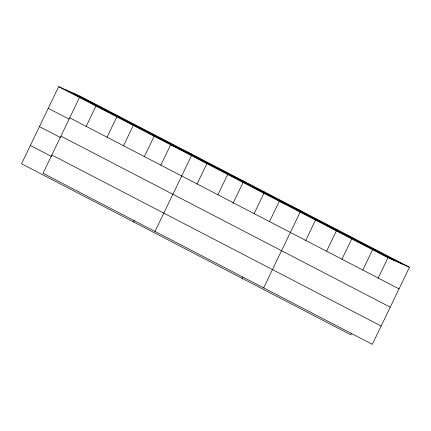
<?xml version="1.0" encoding="UTF-8"?>
<svg xmlns="http://www.w3.org/2000/svg" width="431" height="431" viewBox="0 0 431 431"><rect width="100%" height="100%" fill="white"/><g stroke="black" fill="none" stroke-linecap="round" stroke-linejoin="round"><path stroke-width="0.65" d="M80.144 96.167L43.035 173.273L372.341 344.331L409.45 267.225L80.144 96.167L58.659 86.669L21.55 163.775L350.856 334.833L351.421 333.653M86.146 126.493L95.978 106.053M107.05 137.193L117.464 115.551M123.465 145.877L133.303 125.443M144.374 156.582L154.788 134.941M133.513 221.938L134.364 220.166M160.785 165.267L170.622 144.827L192.107 154.325L154.998 231.436M197.01 184.08L206.848 163.645M217.919 194.785L228.333 173.143M232.945 203.502L243.073 182.458M254.139 213.598L264.553 191.957M242.184 278.383L242.755 277.203M269.456 221.717L279.293 201.277L300.779 210.775L263.67 287.881M305.681 240.53L315.519 220.096M326.59 251.23L337.004 229.594M341.907 259.349L351.739 238.909M362.81 270.048L373.224 248.407M378.127 278.162L387.965 257.727L409.45 267.225M73.054 93.031L402.36 264.09M65.749 89.804L395.055 260.857M58.659 86.669L387.965 257.727M69.73 117.808L399.036 288.867M48.245 108.31L68.976 119.08M60.922 136.11L390.227 307.168M39.436 126.612L60.76 137.688M51.844 154.971L381.149 326.03M30.359 145.473L51.688 156.55"/></g></svg>
